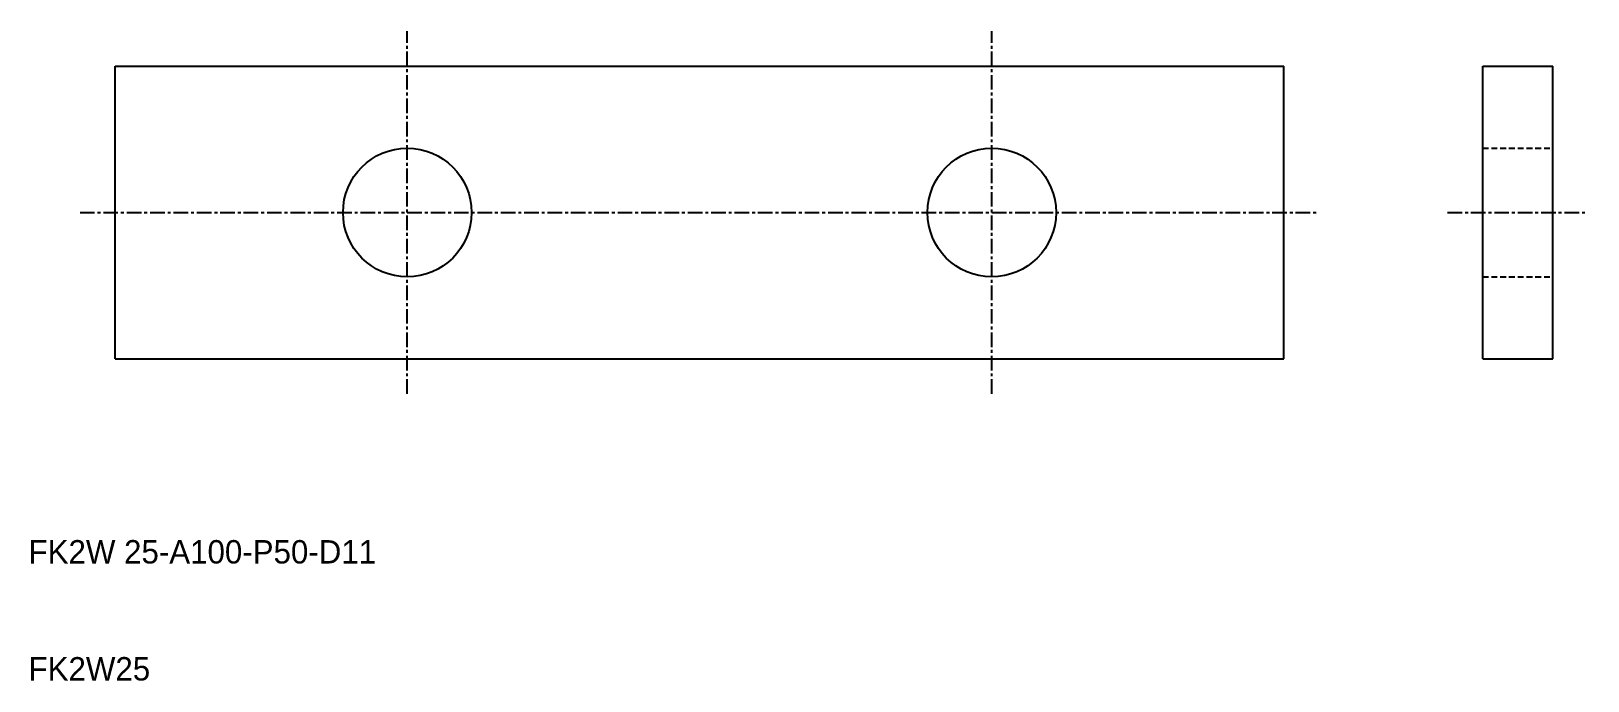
# Model space of a CAD drawing. Extents: x 10 to 143, y 10 to 66.
import ezdxf

# ---------------------------------------------------------------- set-up
doc = ezdxf.new("R2010")
doc.units = 0
doc.linetypes.add('CENTER', pattern=[2, 1.25, -0.25, 0.25, -0.25])
doc.linetypes.add('DASHED', pattern=[0.75, 0.5, -0.25])
doc.layers.get('0').update_dxf_attribs({"linetype": 'CONTINUOUS'})
doc.layers.add('CENTER', color=1, linetype='CENTER')

msp = doc.modelspace()

# ---------------------------------------------------------------- linework, layer by layer
at = {"color": 7, "linetype": 'CONTINUOUS'}
for p, q in [((17.4, 62.5), (117.4, 62.5)), ((17.4, 37.5), (17.4, 62.5)), ((117.4, 37.5), (117.4, 62.5)), ((134.4, 37.5), (134.4, 62.5)), ((134.4, 62.5), (140.4, 62.5)), ((140.4, 37.5), (140.4, 62.5)), ((17.4, 37.5), (117.4, 37.5)), ((134.4, 37.5), (140.4, 37.5))]:
    msp.add_line(p, q, dxfattribs=at)
at = {"color": 3, "linetype": 'DASHED'}
for p, q in [((134.4, 55.5), (140.4, 55.5)), ((134.4, 44.5), (140.4, 44.5))]:
    msp.add_line(p, q, dxfattribs=at)
at = {"color": 7, "linetype": 'CONTINUOUS'}
for centre in [(42.4, 50), (92.4, 50)]:
    msp.add_circle(centre, 5.5, dxfattribs=at)
at = {"layer": 'CENTER', "color": 1, "linetype": 'CENTER'}
for p, q in [((42.4, 34.5), (42.4, 65.5)), ((92.4, 34.5), (92.4, 65.5)), ((14.4, 50), (120.4, 50)), ((131.4, 50), (143.4, 50))]:
    msp.add_line(p, q, dxfattribs=at)

# ---------------------------------------------------------------- texts
at = {"color": 7, "linetype": 'CONTINUOUS'}
for s, p in [('FK2W 25-A100-P50-D11', (10, 20)), ('FK2W25', (10, 10))]:
    msp.add_text(s, height=2, dxfattribs=at).set_placement(p)

doc.saveas('drawing.dxf')
